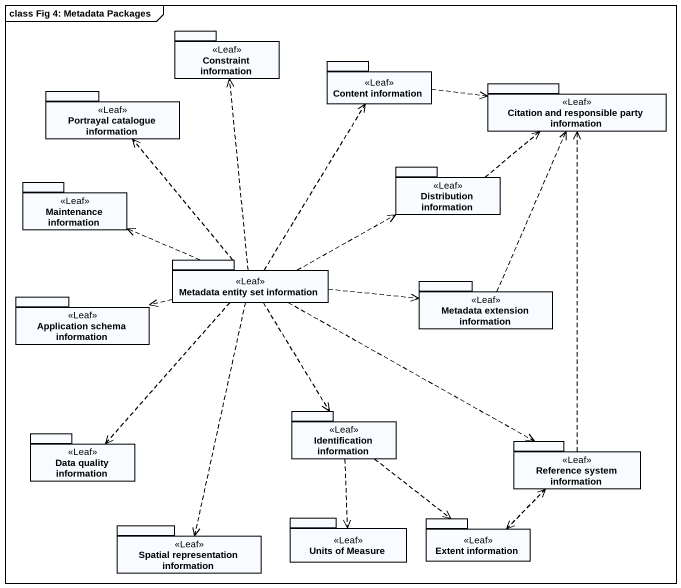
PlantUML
@startuml
mainframe class Fig 4: Metadata Packages
package "Constraint information" as Constraint_information <<Leaf>> {
}
package "Content information" as Content_information <<Leaf>> {
}
package "Portrayal catalogue information" as Portrayal_catalogue <<Leaf>> {
}
package "Citation and responsible party information" as Citation_and_responsible <<Leaf>> {
}
package "Maintenance information" as Maintenance_information <<Leaf>> {
}
package "Distribution information" as Distribution_information <<Leaf>> {
}
package "Metadata entity set information" as Metadata_entity_set <<Leaf>> {
}
package "Application schema information" as Application_schema <<Leaf>> {
}
package "Metadata extension information" as Metadata_extension <<Leaf>> {
}
package "Identification information" as Identification_information <<Leaf>> {
}
package "Data quality information" as Data_quality_information <<Leaf>> {
}
package "Reference system information" as Reference_system_information <<Leaf>> {
}
package "Spatial representation information" as Spatial_representation <<Leaf>> {
}
package "Units of Measure" as Units_of_Measure <<Leaf>> {
}
package "Extent information" as Extent_information <<Leaf>> {
}
Content_information .right.> Citation_and_responsible
Distribution_information .up.> Citation_and_responsible
Metadata_entity_set .up.> Constraint_information
Metadata_entity_set .up.> Content_information
Metadata_entity_set .up.> Portrayal_catalogue
Metadata_entity_set .left.> Maintenance_information
Metadata_entity_set .right.> Distribution_information
Metadata_entity_set .left.> Application_schema
Metadata_entity_set .right.> Metadata_extension
Metadata_entity_set ..> Identification_information
Metadata_entity_set ..> Data_quality_information
Metadata_entity_set .right.> Reference_system_information
Metadata_entity_set ..> Spatial_representation
Metadata_extension .up.> Citation_and_responsible
Identification_information ..> Units_of_Measure
Identification_information ..> Extent_information
Reference_system_information .up.> Citation_and_responsible
Reference_system_information ..> Extent_information
Extent_information .up.> Reference_system_information
@enduml
